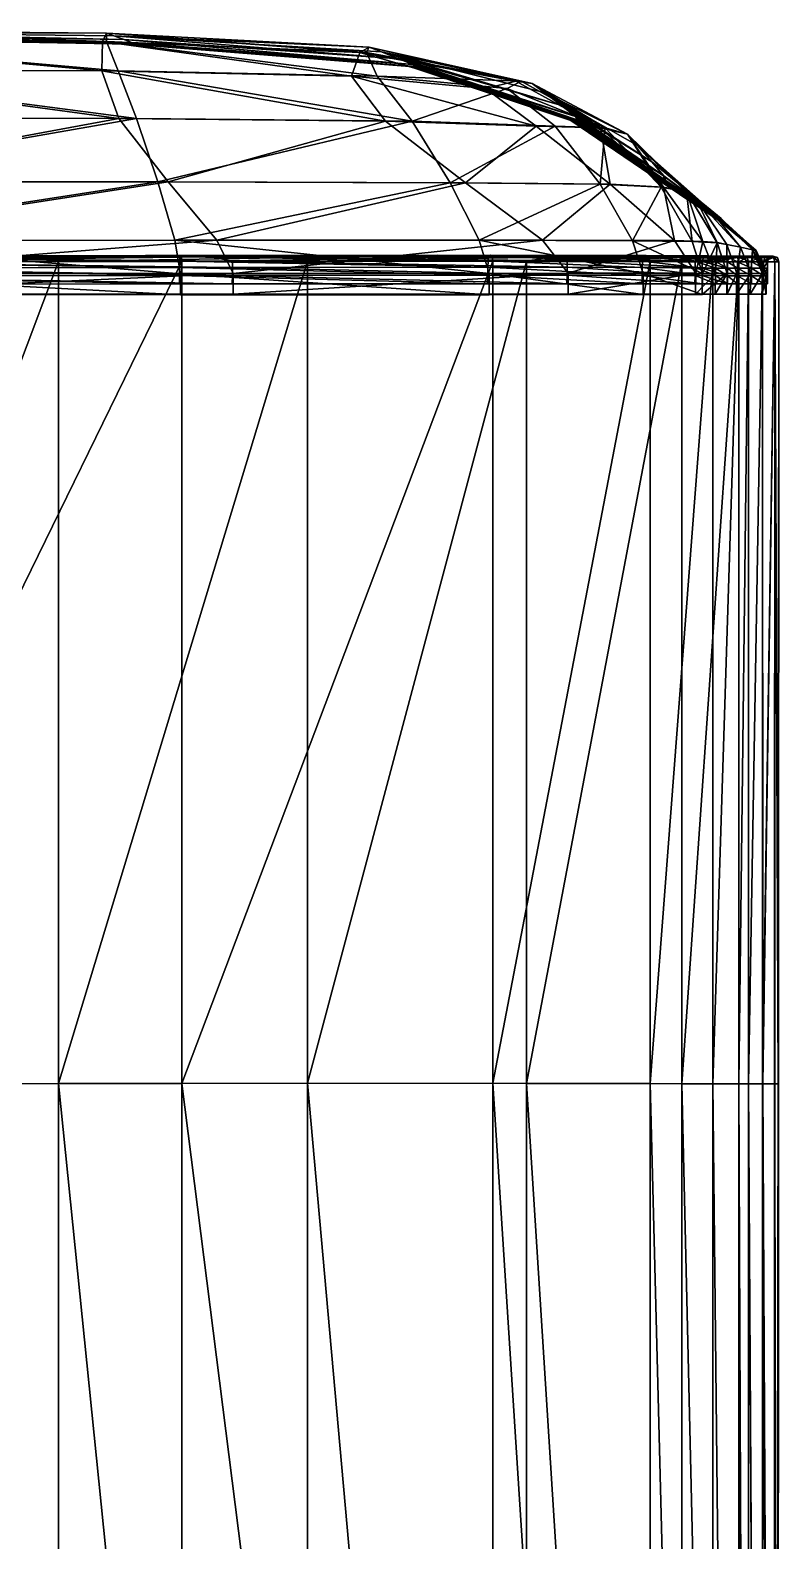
# Model space of a CAD drawing. Header units: centimetres. Extents: x -515 to 515, y -402 to 402.
# Drawn here: x 471 to 514.8, y 313.6 to 401.9 of the extents above; entities that cross this region are included whole.
import ezdxf

# ---------------------------------------------------------------- set-up
doc = ezdxf.new("R2010")
doc.units = ezdxf.units.CM
doc.layers.add('fabric', color=7, linetype='Continuous', true_color=0x1c59b1)

msp = doc.modelspace()

# ---------------------------------------------------------------- meshes
at = {"layer": 'fabric', "color": 213, "true_color": 0xe158c7}
mesh = msp.add_polyface(dxfattribs=at)
corners = [(479.784, 388.756, 99.506), (456.289, 388.728, 94.83), (456.301, 388.635, 95.058), (479.736, 388.677, 99.244), (456.277, 388.651, 94.602), (477.194, 396.768, 87.301), (455.642, 396.793, 82.908), (455.953, 393.064, 89.975), (478.438, 393.071, 94.2), (456.201, 389.635, 93.372), (476.112, 399.558, 76.595), (475.444, 401.279, 63.755), (455.202, 401.4, 56.209), (455.372, 399.628, 70.772), (455.416, 401.687, -2.969), (476.463, 401.385, 4.586), (476.958, 401.191, -26.794), (455.523, 401.56, -32.92), (455.286, 401.834, 23.529), (475.863, 401.611, 32.224), (455.523, 401.518, -89.643), (455.545, 401.518, -61.608), (477.066, 401.126, -56.248), (431.036, 392.959, 83.138), (431.035, 389.595, 86.393), (431.036, 396.68, 76.041), (475.442, 401.769, 50.456), (455.194, 401.937, 41.858), (431.035, 388.714, 87.796), (430.984, 401.891, -122.669), (455.502, 401.518, -117.633), (455.489, 401.518, -142.721), (430.984, 401.891, -95.151), (477.716, 388.756, -379.474), (473.893, 388.667, -379.733), (454.816, 388.635, -378.392), (455.772, 388.728, -378.169), (456.727, 388.65, -377.947), (481.539, 388.677, -379.215), (456.818, 389.639, -376.775), (456.103, 393.064, -373.567), (479.038, 393.071, -374.781), (455.384, 396.792, -367.458), (476.162, 396.768, -368.937), (455.136, 399.628, -357.701), (475.166, 399.557, -360.141), (455.144, 401.4, -345.396), (475.207, 401.279, -348.58), (476.463, 401.385, -286.842), (475.863, 401.611, -314.827), (455.286, 401.833, -313.261), (455.416, 401.687, -287.036), (476.949, 401.191, -252.755), (455.521, 401.56, -254.63), (455.536, 401.518, -217.699), (477.03, 401.126, -214.834), (455.51, 401.518, -184.19), (431.036, 392.958, -373.559), (431.035, 389.597, -376.7), (457.056, 387.712, -377.833), (481.9, 389.656, -378.053), (475.442, 401.769, -334.441), (455.194, 401.937, -331.649), (431.035, 388.713, -378.056), (455.493, 401.518, -162.053), (430.984, 401.891, -188.064), (476.926, 401.126, -180.78), (476.858, 401.126, -158.289), (476.841, 401.126, -138.652), (430.984, 401.891, -220.956), (476.893, 401.126, -113.16), (476.98, 401.126, -84.722), (430.984, 401.891, -67.575)]
mesh.append_faces([[corners[k] for k in face] for face in [(0, 1, 2), (3, 4, 1), (5, 6, 7), (8, 7, 9), (10, 11, 12), (12, 13, 10), (5, 10, 13), (13, 6, 5), (14, 15, 16), (16, 17, 14), (15, 14, 18), (18, 19, 15), (20, 21, 22), (21, 17, 16), (23, 7, 6), (24, 9, 7), (25, 6, 13), (26, 19, 18), (18, 27, 26), (11, 26, 27), (27, 12, 11), (28, 1, 4), (29, 30, 31), (32, 20, 30), (33, 34, 35), (35, 36, 33), (36, 37, 38), (39, 40, 41), (40, 42, 43), (44, 45, 43), (43, 42, 44), (45, 44, 46), (46, 47, 45), (48, 49, 50), (50, 51, 48), (52, 48, 51), (51, 53, 52), (52, 53, 54), (55, 54, 56), (42, 40, 57), (40, 39, 58), (59, 39, 60), (61, 62, 50), (50, 49, 61), (62, 61, 47), (47, 46, 62), (37, 36, 63), (64, 56, 65), (66, 56, 64), (67, 64, 31), (31, 68, 67), (65, 56, 54), (69, 54, 53), (31, 30, 70), (30, 20, 71), (17, 21, 72), (21, 20, 32)]], dxfattribs={"vtx2": -1, "color": 213})
mesh = msp.add_polyface(dxfattribs=at)
corners = [(456.301, 388.635, 95.058), (479.833, 388.667, 99.768), (479.784, 388.756, 99.506), (497.904, 388.773, 98.822), (497.801, 388.697, 98.544), (479.736, 388.677, 99.244), (456.289, 388.728, 94.83), (493.333, 396.609, 87.928), (477.194, 396.768, 87.301), (478.438, 393.071, 94.2), (455.953, 393.064, 89.975), (456.201, 389.635, 93.372), (479.431, 389.651, 97.945), (495.544, 393.013, 93.769), (476.112, 399.558, 76.595), (491.275, 399.246, 79.925), (475.444, 401.279, 63.755), (490.648, 400.636, 69.67), (476.463, 401.385, 4.586), (492.546, 400.27, 11.216), (493.385, 399.925, -21.82), (476.958, 401.191, -26.794), (475.863, 401.611, 32.224), (491.529, 400.671, 40.132), (477.066, 401.126, -56.248), (476.98, 401.126, -84.722), (493.564, 399.81, -52.063), (455.523, 401.518, -89.643), (455.545, 401.518, -61.608), (475.442, 401.769, 50.456), (490.815, 400.952, 58.011), (481.539, 388.677, -379.215), (477.716, 388.756, -379.474), (455.772, 388.728, -378.169), (500.504, 388.697, -379.333), (473.893, 388.667, -379.733), (494.801, 388.773, -379.598), (489.097, 388.682, -379.863), (479.038, 393.071, -374.781), (476.162, 396.768, -368.937), (491.766, 396.609, -369.791), (481.9, 389.656, -378.053), (496.445, 393.013, -374.992), (456.818, 389.639, -376.775), (456.103, 393.064, -373.567), (475.166, 399.557, -360.141), (489.778, 399.245, -362.793), (475.207, 401.279, -348.58), (490.274, 400.636, -352.762), (476.463, 401.385, -286.842), (476.949, 401.191, -252.755), (493.37, 399.925, -251.499), (492.546, 400.27, -287.431), (475.863, 401.611, -314.827), (491.529, 400.671, -317.409), (477.03, 401.126, -214.834), (455.536, 401.518, -217.699), (455.51, 401.518, -184.19), (476.926, 401.126, -180.78), (493.503, 399.81, -212.63), (490.815, 400.952, -338.41), (475.442, 401.769, -334.441), (493.321, 399.81, -178.151), (476.858, 401.126, -158.289), (455.493, 401.518, -162.053), (493.201, 399.81, -155.385), (476.841, 401.126, -138.652), (493.172, 399.81, -135.507), (479.762, 387.691, 99.19), (476.893, 401.126, -113.16), (493.414, 399.81, -80.893), (493.263, 399.81, -109.692), (455.489, 401.518, -142.721), (455.502, 401.518, -117.633)]
mesh.append_faces([[corners[k] for k in face] for face in [(0, 1, 2), (3, 2, 1), (4, 5, 2), (6, 2, 5), (7, 8, 9), (10, 9, 8), (11, 12, 9), (13, 9, 12), (14, 8, 7), (7, 15, 14), (16, 14, 15), (15, 17, 16), (18, 19, 20), (20, 21, 18), (19, 18, 22), (22, 23, 19), (24, 21, 20), (25, 24, 26), (24, 25, 27), (21, 24, 28), (29, 16, 17), (17, 30, 29), (22, 29, 30), (30, 23, 22), (31, 32, 33), (32, 31, 34), (35, 32, 36), (36, 37, 35), (38, 39, 40), (41, 38, 42), (38, 41, 43), (39, 38, 44), (45, 46, 40), (40, 39, 45), (46, 45, 47), (47, 48, 46), (49, 50, 51), (51, 52, 49), (53, 49, 52), (52, 54, 53), (51, 50, 55), (56, 55, 50), (57, 58, 55), (59, 55, 58), (60, 61, 53), (53, 54, 60), (61, 60, 48), (48, 47, 61), (62, 58, 63), (64, 63, 58), (65, 63, 66), (66, 67, 65), (68, 12, 11), (69, 25, 70), (66, 69, 71), (69, 66, 72), (25, 69, 73)]], dxfattribs={"vtx2": -1, "color": 213})
mesh = msp.add_polyface(dxfattribs=at)
corners = [(479.833, 388.667, 99.768), (498.007, 388.682, 99.101), (497.904, 388.773, 98.822), (479.784, 388.756, 99.506), (497.801, 388.697, 98.544), (504.324, 392.923, 86.637), (495.544, 393.013, 93.769), (497.259, 389.647, 97.338), (501.701, 396.32, 83.496), (493.333, 396.609, 87.928), (478.438, 393.071, 94.2), (479.431, 389.651, 97.945), (491.275, 399.246, 79.925), (498.882, 398.533, 79.785), (499.707, 398.961, 72.655), (490.648, 400.636, 69.67), (492.546, 400.27, 11.216), (502.072, 397.535, 15.765), (502.898, 396.882, -18.747), (493.385, 399.925, -21.82), (491.529, 400.671, 40.132), (501.063, 398.292, 45.741), (493.414, 399.81, -80.893), (493.564, 399.81, -52.063), (503.059, 396.664, -49.62), (477.066, 401.126, -56.248), (476.98, 401.126, -84.722), (500.354, 398.824, 63.006), (490.815, 400.952, 58.011), (504.961, 388.756, -376.17), (501.261, 388.667, -376.368), (489.097, 388.682, -379.863), (494.801, 388.773, -379.598), (500.504, 388.697, -379.333), (477.716, 388.756, -379.474), (496.445, 393.013, -374.992), (491.766, 396.609, -369.791), (500.59, 396.319, -367.957), (479.038, 393.071, -374.781), (500.962, 389.651, -378.216), (481.9, 389.656, -378.053), (489.778, 399.245, -362.793), (497.622, 398.533, -363.744), (490.274, 400.636, -352.762), (499.392, 398.961, -356.237), (502.072, 397.535, -288.342), (501.062, 398.292, -319.965), (491.529, 400.671, -317.409), (492.546, 400.27, -287.431), (502.88, 396.882, -250.917), (493.37, 399.925, -251.499), (493.503, 399.81, -212.63), (502.988, 396.664, -211.354), (493.321, 399.81, -178.151), (477.03, 401.126, -214.834), (476.926, 401.126, -180.78), (482.852, 387.71, -379.132), (500.354, 398.824, -342.121), (490.815, 400.952, -338.41), (493.201, 399.81, -155.385), (502.644, 396.663, -153.694), (502.781, 396.663, -176.624), (493.172, 399.81, -135.507), (502.611, 396.663, -133.672), (476.858, 401.126, -158.289), (497.83, 387.701, 98.527), (502.715, 396.663, -107.669), (493.263, 399.81, -109.692), (502.887, 396.664, -78.659), (476.893, 401.126, -113.16), (476.841, 401.126, -138.652)]
mesh.append_faces([[corners[k] for k in face] for face in [(0, 1, 2), (3, 2, 4), (5, 6, 7), (8, 9, 6), (10, 6, 9), (11, 7, 6), (12, 13, 14), (14, 15, 12), (13, 12, 9), (9, 8, 13), (16, 17, 18), (18, 19, 16), (17, 16, 20), (20, 21, 17), (22, 23, 24), (23, 19, 18), (19, 23, 25), (23, 22, 26), (27, 21, 20), (20, 28, 27), (14, 27, 28), (28, 15, 14), (29, 30, 31), (31, 32, 29), (33, 32, 34), (35, 36, 37), (36, 35, 38), (35, 39, 40), (41, 42, 37), (37, 36, 41), (42, 41, 43), (43, 44, 42), (45, 46, 47), (47, 48, 45), (49, 45, 48), (48, 50, 49), (49, 50, 51), (52, 51, 53), (54, 51, 50), (55, 53, 51), (56, 40, 39), (57, 58, 47), (47, 46, 57), (58, 57, 44), (44, 43, 58), (59, 60, 61), (61, 53, 59), (60, 59, 62), (62, 63, 60), (64, 59, 53), (65, 7, 11), (66, 63, 62), (62, 67, 66), (67, 22, 68), (22, 67, 69), (67, 62, 70)]], dxfattribs={"vtx2": -1, "color": 213})
mesh = msp.add_polyface(dxfattribs=at)
corners = [(507.03, 388.756, 89.775), (497.904, 388.773, 98.822), (498.007, 388.682, 99.101), (507.201, 388.667, 90.024), (506.858, 388.677, 89.527), (497.801, 388.697, 98.544), (497.259, 389.647, 97.338), (506.217, 389.624, 88.779), (504.324, 392.923, 86.637), (507.898, 392.76, 76.835), (504.633, 396.227, 75.194), (501.701, 396.32, 83.496), (495.544, 393.013, 93.769), (498.882, 398.533, 79.785), (499.707, 398.961, 72.655), (502.072, 397.535, 15.765), (507.362, 394.239, 18.888), (508.053, 393.425, -16.901), (502.898, 396.882, -18.747), (501.063, 398.292, 45.741), (506.517, 395.184, 49.717), (503.059, 396.664, -49.62), (502.887, 396.664, -78.659), (508.184, 393.153, -48.271), (493.414, 399.81, -80.893), (493.564, 399.81, -52.063), (505.923, 395.847, 66.21), (500.354, 398.824, 63.006), (508.66, 388.677, -375.972), (504.961, 388.756, -376.17), (494.801, 388.773, -379.598), (500.504, 388.697, -379.333), (501.261, 388.667, -376.368), (510.097, 388.729, -367.402), (504.925, 392.923, -371.991), (508.685, 389.628, -374.948), (500.962, 389.651, -378.216), (496.445, 393.013, -374.992), (500.59, 396.319, -367.957), (504.356, 396.226, -360.221), (508.048, 392.76, -363.826), (497.622, 398.533, -363.744), (499.392, 398.961, -356.237), (502.072, 397.535, -288.342), (502.88, 396.882, -250.917), (508.038, 393.425, -250.741), (507.362, 394.239, -289.395), (501.062, 398.292, -319.965), (506.517, 395.184, -322.395), (502.988, 396.664, -211.354), (493.503, 399.81, -212.63), (493.321, 399.81, -178.151), (502.781, 396.663, -176.624), (508.122, 393.153, -210.652), (502.464, 387.717, -379.282), (505.923, 395.847, -345.518), (500.354, 398.824, -342.121), (502.644, 396.663, -153.694), (507.821, 393.152, -152.742), (507.941, 393.152, -175.772), (502.611, 396.663, -133.672), (507.792, 393.152, -132.638), (506.845, 387.702, 89.493), (502.715, 396.663, -107.669), (508.033, 393.153, -77.418), (507.883, 393.152, -106.535), (493.263, 399.81, -109.692)]
mesh.append_faces([[corners[k] for k in face] for face in [(0, 1, 2), (2, 3, 0), (1, 0, 4), (4, 5, 1), (6, 7, 8), (9, 8, 7), (8, 9, 10), (10, 11, 8), (12, 8, 11), (13, 11, 10), (10, 14, 13), (15, 16, 17), (17, 18, 15), (16, 15, 19), (19, 20, 16), (21, 18, 17), (22, 21, 23), (21, 22, 24), (18, 21, 25), (26, 10, 9), (27, 14, 10), (10, 26, 27), (19, 27, 26), (26, 20, 19), (28, 29, 30), (30, 31, 28), (32, 29, 33), (34, 35, 36), (36, 37, 34), (38, 34, 37), (34, 38, 39), (39, 40, 34), (41, 42, 39), (39, 38, 41), (43, 44, 45), (45, 46, 43), (47, 43, 46), (46, 48, 47), (45, 44, 49), (50, 49, 44), (51, 52, 49), (53, 49, 52), (54, 36, 35), (40, 39, 55), (55, 56, 47), (47, 48, 55), (56, 55, 39), (39, 42, 56), (57, 58, 59), (59, 52, 57), (58, 57, 60), (60, 61, 58), (62, 7, 6), (63, 22, 64), (60, 63, 65), (65, 61, 60), (22, 63, 66)]], dxfattribs={"vtx2": -1, "color": 213})
mesh = msp.add_polyface(dxfattribs=at)
corners = [(510.614, 388.73, 78.295), (507.03, 388.756, 89.775), (507.201, 388.667, 90.024), (510.843, 388.645, 78.499), (510.386, 388.647, 78.092), (506.858, 388.677, 89.527), (506.217, 389.624, 88.779), (509.72, 389.579, 77.729), (507.898, 392.76, 76.835), (507.362, 394.239, 18.888), (510.742, 391.444, 21.239), (511.409, 390.919, -15.61), (508.053, 393.425, -16.901), (506.517, 395.184, 49.717), (509.944, 392.053, 52.724), (508.184, 393.153, -48.271), (503.059, 396.664, -49.62), (508.033, 393.153, -77.418), (502.887, 396.664, -78.659), (509.383, 392.481, 68.394), (505.923, 395.847, 66.21), (511.184, 389.506, 69.647), (510.321, 387.702, 78.025), (504.961, 388.756, -376.17), (508.66, 388.677, -375.972), (510.837, 388.647, -367.286), (510.097, 388.729, -367.402), (509.358, 388.645, -367.517), (501.261, 388.667, -376.368), (512.113, 388.721, -351.503), (511.865, 388.637, -351.427), (508.685, 389.628, -374.948), (504.925, 392.923, -371.991), (508.048, 392.76, -363.826), (510.335, 389.582, -366.389), (510.742, 391.444, -290.411), (509.944, 392.053, -324.593), (506.517, 395.184, -322.395), (507.362, 394.239, -289.395), (511.4, 390.918, -250.702), (508.038, 393.425, -250.741), (502.988, 396.664, -211.354), (508.122, 393.153, -210.652), (502.781, 396.663, -176.624), (507.941, 393.152, -175.772), (509.93, 387.717, -375.93), (509.383, 392.481, -348.545), (505.923, 395.847, -345.518), (511.183, 389.508, -350.678), (511.086, 387.713, -367.244), (511.538, 390.743, -210.168), (511.435, 390.743, -175.167), (507.883, 393.152, -106.535), (511.402, 390.743, -105.737), (511.35, 390.743, -131.894), (507.792, 393.152, -132.638), (511.488, 390.743, -76.568), (507.821, 393.152, -152.742), (511.367, 390.743, -152.057), (502.715, 396.663, -107.669), (511.574, 390.743, -47.369)]
mesh.append_faces([[corners[k] for k in face] for face in [(0, 1, 2), (2, 3, 0), (1, 0, 4), (4, 5, 1), (6, 7, 8), (9, 10, 11), (11, 12, 9), (10, 9, 13), (13, 14, 10), (12, 15, 16), (15, 17, 18), (19, 14, 13), (13, 20, 19), (8, 19, 20), (19, 8, 7), (7, 21, 19), (14, 19, 21), (21, 7, 22), (23, 24, 25), (25, 26, 23), (26, 27, 28), (27, 26, 29), (26, 25, 30), (31, 32, 33), (33, 34, 31), (35, 36, 37), (37, 38, 35), (39, 35, 38), (38, 40, 39), (41, 42, 40), (43, 44, 42), (45, 31, 34), (46, 47, 37), (37, 36, 46), (48, 46, 36), (46, 48, 34), (34, 33, 46), (47, 46, 33), (49, 34, 48), (50, 39, 40), (40, 42, 50), (51, 50, 42), (42, 44, 51), (52, 53, 54), (54, 55, 52), (53, 52, 17), (17, 56, 53), (57, 58, 51), (51, 44, 57), (58, 57, 55), (55, 54, 58), (22, 7, 6), (17, 52, 59), (60, 56, 17), (17, 15, 60), (11, 60, 15), (15, 12, 11)]], dxfattribs={"vtx2": -1, "color": 213})
mesh = msp.add_polyface(dxfattribs=at)
corners = [(512.113, 388.721, 70.312), (510.614, 388.73, 78.295), (510.843, 388.645, 78.499), (512.36, 388.637, 70.486), (512.69, 388.721, 55.457), (512.443, 388.637, 55.308), (511.865, 388.637, 70.137), (510.386, 388.647, 78.092), (513.512, 388.721, 23.366), (512.937, 388.637, 55.606), (514.221, 388.721, -21.791), (513.76, 388.637, 23.479), (513.974, 388.637, -21.87), (513.265, 388.637, 23.253), (510.742, 391.444, 21.239), (512.554, 389.235, 22.711), (513.244, 389.097, -14.855), (511.409, 390.919, -15.61), (509.944, 392.053, 52.724), (511.749, 389.395, 54.615), (513.143, 387.699, 23.198), (512.337, 387.704, 55.242), (511.184, 389.506, 69.647), (511.774, 387.703, 70.063), (511.865, 388.637, -351.427), (512.113, 388.721, -351.503), (510.097, 388.729, -367.402), (512.443, 388.637, -326.702), (512.69, 388.721, -326.753), (512.36, 388.637, -351.578), (512.937, 388.637, -326.803), (513.512, 388.721, -291.432), (513.265, 388.637, -291.417), (513.974, 388.637, -246.434), (514.221, 388.721, -246.416), (513.76, 388.637, -291.447), (510.742, 391.444, -290.411), (511.4, 390.918, -250.702), (513.241, 389.097, -250.73), (512.554, 389.235, -291.159), (509.944, 392.053, -324.593), (511.749, 389.395, -326.155), (513.143, 387.699, -291.41), (512.336, 387.705, -326.679), (511.183, 389.508, -350.678), (511.769, 387.71, -351.392), (514.457, 388.721, -192.581), (514.457, 388.721, -134.274), (514.21, 388.637, -192.618), (514.705, 388.637, -134.225), (514.704, 388.637, -192.544), (514.457, 388.721, -75.841), (514.21, 388.637, -75.901), (514.705, 388.637, -75.78), (511.538, 390.743, -210.168), (511.435, 390.743, -175.167), (513.424, 389.051, -174.844), (513.45, 389.051, -209.908), (511.402, 390.743, -105.737), (513.416, 389.051, -105.306), (513.403, 389.051, -131.494), (511.35, 390.743, -131.894), (511.488, 390.743, -76.568), (513.438, 389.051, -76.106), (511.367, 390.743, -152.057), (513.407, 389.051, -151.69), (511.574, 390.743, -47.369), (513.459, 389.051, -46.874)]
mesh.append_faces([[corners[k] for k in face] for face in [(0, 1, 2), (2, 3, 0), (4, 0, 3), (0, 4, 5), (1, 0, 6), (6, 7, 1), (8, 4, 9), (10, 8, 11), (8, 10, 12), (4, 8, 13), (14, 15, 16), (16, 17, 14), (15, 14, 18), (18, 19, 15), (16, 15, 20), (15, 19, 21), (22, 19, 18), (19, 22, 23), (24, 25, 26), (27, 28, 25), (29, 25, 28), (30, 28, 31), (32, 31, 28), (33, 34, 31), (35, 31, 34), (36, 37, 38), (38, 39, 36), (40, 36, 39), (39, 41, 40), (42, 39, 38), (43, 41, 39), (40, 41, 44), (45, 44, 41), (46, 34, 33), (47, 46, 48), (46, 47, 49), (34, 46, 50), (49, 47, 51), (52, 51, 47), (12, 10, 51), (53, 51, 10), (54, 55, 56), (56, 57, 54), (37, 54, 57), (57, 38, 37), (58, 59, 60), (60, 61, 58), (59, 58, 62), (62, 63, 59), (64, 65, 56), (56, 55, 64), (65, 64, 61), (61, 60, 65), (66, 17, 16), (16, 67, 66), (62, 66, 67), (67, 63, 62)]], dxfattribs={"vtx2": -1, "color": 213})
mesh = msp.add_polyface(dxfattribs=at)
corners = [(456.272, 388.012, 94.547), (479.718, 388.052, 99.154), (479.713, 387.594, 99.145), (431.035, 387.964, 87.611), (456.271, 387.553, 94.534), (431.035, 387.732, 87.471), (456.283, 387.695, 94.499), (456.201, 389.635, 93.372), (404.903, 387.762, 79.179), (431.035, 389.595, 86.393), (498.007, 388.682, 99.101), (479.833, 388.667, 99.768), (479.849, 388.415, 99.856), (456.305, 388.381, 95.122), (456.301, 388.635, 95.058), (497.764, 388.07, 98.447), (479.72, 388.427, 99.157), (456.273, 388.395, 94.539), (456.277, 388.651, 94.602), (479.736, 388.677, 99.244), (497.767, 388.448, 98.451), (431.035, 388.379, 87.575), (404.903, 388.375, 79.314), (404.903, 387.938, 79.368), (404.903, 388.658, 79.302), (431.035, 388.651, 87.592), (404.903, 388.579, 79.689), (431.035, 388.599, 88), (431.035, 388.714, 87.796), (456.289, 388.728, 94.83), (431.035, 388.337, 88.02), (404.903, 388.313, 79.681), (482.805, 387.594, -379.12), (482.811, 388.052, -379.126), (457.045, 388.011, -377.893), (481.9, 389.656, -378.053), (482.852, 387.71, -379.132), (457.056, 387.712, -377.833), (456.818, 389.639, -376.775), (431.035, 387.742, -377.737), (431.035, 389.597, -376.7), (404.903, 387.764, -378.034), (473.893, 388.667, -379.733), (472.618, 388.414, -379.819), (454.497, 388.381, -378.455), (454.816, 388.635, -378.392), (489.097, 388.682, -379.863), (487.196, 388.429, -379.951), (482.813, 388.427, -379.128), (481.539, 388.677, -379.215), (456.727, 388.65, -377.947), (457.046, 388.394, -377.885), (431.035, 388.379, -377.842), (431.035, 387.963, -377.877), (431.035, 388.651, -377.859), (404.903, 388.658, -378.152), (404.903, 388.375, -378.163), (404.903, 387.937, -378.215), (431.035, 388.713, -378.056), (431.035, 388.598, -378.253), (404.903, 388.579, -378.521), (404.903, 388.71, -378.336), (455.772, 388.728, -378.169), (431.035, 388.337, -378.273), (404.903, 388.312, -378.513), (479.762, 387.691, 99.19), (479.431, 389.651, 97.945), (497.83, 387.701, 98.527)]
mesh.append_faces([[corners[k] for k in face] for face in [(0, 1, 2), (3, 0, 4), (5, 6, 7), (8, 5, 9), (10, 11, 12), (13, 12, 11), (11, 14, 13), (15, 1, 16), (17, 16, 1), (1, 0, 17), (16, 17, 18), (18, 19, 16), (20, 16, 19), (21, 17, 0), (0, 3, 21), (22, 21, 3), (3, 23, 22), (21, 22, 24), (24, 25, 21), (17, 21, 25), (25, 18, 17), (26, 27, 28), (27, 14, 29), (30, 13, 14), (14, 27, 30), (31, 30, 27), (27, 26, 31), (32, 33, 34), (35, 36, 37), (38, 37, 39), (40, 39, 41), (42, 43, 44), (44, 45, 42), (43, 42, 46), (46, 47, 43), (48, 49, 50), (50, 51, 48), (33, 48, 51), (51, 34, 33), (52, 53, 34), (34, 51, 52), (54, 52, 51), (51, 50, 54), (52, 54, 55), (55, 56, 52), (53, 52, 56), (56, 57, 53), (58, 59, 60), (60, 61, 58), (62, 45, 59), (59, 63, 64), (64, 60, 59), (63, 59, 45), (45, 44, 63), (7, 6, 65), (66, 65, 67)]], dxfattribs={"vtx2": -1, "color": 213})
mesh = msp.add_polyface(dxfattribs=at)
corners = [(479.718, 388.052, 99.154), (497.764, 388.07, 98.447), (497.756, 387.604, 98.434), (506.799, 388.052, 89.441), (506.793, 387.594, 89.433), (510.309, 388.025, 78.023), (510.308, 387.578, 78.021), (511.783, 388.015, 70.078), (511.783, 387.573, 70.078), (510.321, 387.702, 78.025), (511.774, 387.703, 70.063), (511.184, 389.506, 69.647), (507.259, 388.415, 90.106), (510.919, 388.393, 78.567), (510.843, 388.645, 78.499), (507.201, 388.667, 90.024), (498.042, 388.429, 99.193), (498.007, 388.682, 99.101), (512.36, 388.637, 70.486), (479.849, 388.415, 99.856), (506.8, 388.428, 89.444), (510.31, 388.396, 78.024), (497.767, 388.448, 98.451), (497.801, 388.697, 98.544), (506.858, 388.677, 89.527), (510.386, 388.647, 78.092), (479.72, 388.427, 99.157), (479.736, 388.677, 99.244), (511.783, 388.386, 70.078), (511.865, 388.637, 70.137), (512.113, 388.721, -351.503), (512.36, 388.637, -351.578), (509.358, 388.645, -367.517), (502.394, 387.604, -379.232), (502.403, 388.07, -379.241), (482.811, 388.052, -379.126), (511.081, 387.578, -367.245), (511.082, 388.024, -367.246), (509.891, 388.052, -375.904), (509.886, 387.594, -375.897), (511.783, 387.573, -351.402), (511.783, 388.015, -351.402), (510.335, 389.582, -366.389), (511.086, 387.713, -367.244), (509.93, 387.717, -375.93), (508.685, 389.628, -374.948), (502.464, 387.717, -379.282), (500.962, 389.651, -378.216), (482.852, 387.71, -379.132), (511.183, 389.508, -350.678), (511.769, 387.71, -351.392), (501.261, 388.667, -376.368), (500.028, 388.414, -376.434), (487.196, 388.429, -379.951), (489.097, 388.682, -379.863), (509.111, 388.393, -367.556), (512.443, 388.386, -351.603), (509.893, 388.427, -375.906), (511.083, 388.396, -367.247), (508.66, 388.677, -375.972), (510.837, 388.647, -367.286), (500.504, 388.697, -379.333), (502.405, 388.448, -379.244), (482.813, 388.427, -379.128), (481.539, 388.677, -379.215), (511.783, 388.386, -351.402), (511.865, 388.637, -351.427), (497.259, 389.647, 97.338), (497.83, 387.701, 98.527), (506.845, 387.702, 89.493), (506.217, 389.624, 88.779)]
mesh.append_faces([[corners[k] for k in face] for face in [(0, 1, 2), (1, 3, 4), (3, 5, 6), (5, 7, 8), (9, 10, 11), (12, 13, 14), (14, 15, 12), (16, 12, 15), (15, 17, 16), (18, 14, 13), (19, 16, 17), (20, 21, 5), (5, 3, 20), (22, 20, 3), (3, 1, 22), (20, 22, 23), (23, 24, 20), (21, 20, 24), (24, 25, 21), (26, 22, 1), (27, 23, 22), (21, 28, 7), (7, 5, 21), (28, 21, 25), (25, 29, 28), (30, 31, 32), (33, 34, 35), (36, 37, 38), (39, 38, 34), (40, 41, 37), (42, 43, 44), (45, 44, 46), (47, 46, 48), (49, 50, 43), (51, 52, 53), (53, 54, 51), (52, 51, 32), (32, 55, 52), (31, 56, 55), (55, 32, 31), (57, 38, 37), (37, 58, 57), (59, 57, 58), (58, 60, 59), (57, 59, 61), (61, 62, 57), (38, 57, 62), (62, 34, 38), (63, 35, 34), (34, 62, 63), (64, 63, 62), (62, 61, 64), (65, 66, 60), (60, 58, 65), (58, 37, 41), (67, 68, 69), (70, 69, 9)]], dxfattribs={"vtx2": -1, "color": 213})
mesh = msp.add_polyface(dxfattribs=at)
corners = [(512.36, 388.637, 70.486), (512.937, 388.637, 55.606), (512.69, 388.721, 55.457), (512.443, 388.637, 55.308), (511.865, 388.637, 70.137), (512.113, 388.721, 70.312), (512.36, 388.015, 55.258), (513.182, 388.015, 23.215), (513.182, 387.573, 23.215), (513.76, 388.637, 23.479), (513.512, 388.721, 23.366), (513.974, 388.637, -21.87), (513.265, 388.637, 23.253), (511.783, 388.015, 70.078), (512.36, 387.573, 55.258), (513.143, 387.699, 23.198), (513.838, 387.694, -14.617), (513.244, 389.097, -14.855), (512.337, 387.704, 55.242), (512.554, 389.235, 22.711), (511.774, 387.703, 70.063), (511.749, 389.395, 54.615), (512.442, 388.386, 70.545), (513.02, 388.386, 55.656), (510.919, 388.393, 78.567), (513.842, 388.386, 23.517), (513.891, 388.015, -21.897), (513.182, 388.386, 23.215), (512.36, 388.386, 55.258), (513.891, 388.386, -21.897), (511.783, 388.386, 70.078), (512.113, 388.721, -351.503), (511.865, 388.637, -351.427), (512.443, 388.637, -326.702), (512.69, 388.721, -326.753), (512.937, 388.637, -326.803), (512.36, 388.637, -351.578), (513.182, 387.573, -291.411), (513.182, 388.015, -291.411), (512.36, 388.015, -326.685), (513.512, 388.721, -291.432), (513.76, 388.637, -291.447), (513.265, 388.637, -291.417), (513.974, 388.637, -246.434), (512.36, 387.573, -326.685), (511.783, 388.015, -351.402), (513.241, 389.097, -250.73), (513.838, 387.693, -250.754), (513.143, 387.699, -291.41), (512.554, 389.235, -291.159), (512.336, 387.705, -326.679), (511.749, 389.395, -326.155), (511.769, 387.71, -351.392), (512.443, 388.386, -351.603), (513.02, 388.386, -326.82), (513.842, 388.386, -291.452), (513.182, 388.386, -291.412), (513.891, 388.015, -246.44), (513.891, 388.386, -246.44), (512.36, 388.386, -326.685), (511.783, 388.386, -351.402), (511.083, 388.396, -367.247), (513.45, 389.051, -209.908), (514.07, 387.692, -209.874), (513.424, 389.051, -174.844), (514.07, 387.692, -174.834), (514.07, 387.692, -131.495), (513.403, 389.051, -131.494), (513.416, 389.051, -105.306), (514.07, 387.692, -105.275), (513.438, 389.051, -76.106), (513.407, 389.051, -151.69), (514.07, 387.692, -151.694), (513.459, 389.051, -46.874)]
mesh.append_faces([[corners[k] for k in face] for face in [(0, 1, 2), (3, 4, 5), (6, 7, 8), (1, 9, 10), (11, 12, 10), (12, 3, 2), (13, 6, 14), (15, 16, 17), (18, 15, 19), (20, 18, 21), (22, 23, 1), (1, 0, 22), (24, 22, 0), (23, 25, 9), (9, 1, 23), (26, 7, 27), (28, 27, 7), (7, 6, 28), (27, 28, 3), (3, 12, 27), (29, 27, 12), (30, 28, 6), (6, 13, 30), (28, 30, 4), (4, 3, 28), (31, 32, 33), (34, 35, 36), (37, 38, 39), (40, 41, 35), (34, 33, 42), (40, 42, 43), (44, 39, 45), (46, 47, 48), (49, 48, 50), (51, 50, 52), (53, 36, 35), (35, 54, 53), (41, 55, 54), (54, 35, 41), (56, 38, 57), (42, 56, 58), (56, 42, 33), (33, 59, 56), (38, 56, 59), (59, 39, 38), (60, 45, 39), (39, 59, 60), (32, 60, 59), (59, 33, 32), (45, 60, 61), (46, 62, 63), (62, 64, 65), (66, 67, 68), (69, 68, 70), (65, 64, 71), (72, 71, 67), (73, 17, 16)]], dxfattribs={"vtx2": -1, "color": 213})
mesh = msp.add_polyface(dxfattribs=at)
corners = [(513.182, 388.015, 23.215), (513.891, 388.015, -21.897), (513.891, 387.573, -21.897), (513.76, 388.637, 23.479), (514.468, 388.637, -21.711), (514.221, 388.721, -21.791), (513.842, 388.386, 23.517), (514.551, 388.386, -21.685), (513.182, 388.386, 23.215), (513.891, 388.386, -21.897), (513.265, 388.637, 23.253), (513.974, 388.637, -21.87), (513.891, 387.573, -246.44), (513.891, 388.015, -246.44), (513.182, 388.015, -291.411), (514.221, 388.721, -246.416), (514.468, 388.637, -246.398), (513.76, 388.637, -291.447), (513.842, 388.386, -291.452), (514.551, 388.386, -246.391), (513.891, 388.386, -246.44), (513.182, 388.386, -291.412), (513.974, 388.637, -246.434), (513.265, 388.637, -291.417), (514.787, 388.386, -192.532), (514.704, 388.637, -192.544), (514.787, 388.386, -134.209), (514.705, 388.637, -134.225), (514.21, 388.637, -192.618), (514.457, 388.721, -192.581), (514.21, 388.637, -134.323), (514.457, 388.721, -134.274), (514.127, 388.386, -192.631), (514.127, 388.015, -192.631), (514.127, 388.386, -134.339), (514.127, 388.015, -134.339), (514.127, 387.573, -192.631), (514.705, 388.637, -75.78), (514.787, 388.386, -75.76), (514.457, 388.721, -75.841), (514.21, 388.637, -75.901), (514.127, 388.386, -75.921), (514.127, 388.015, -75.921), (514.127, 387.573, -75.921), (514.07, 387.692, -209.874), (513.838, 387.693, -250.754), (513.241, 389.097, -250.73), (514.07, 387.692, -174.834), (513.45, 389.051, -209.908), (513.416, 389.051, -105.306), (514.07, 387.692, -105.275), (514.07, 387.692, -131.495), (513.438, 389.051, -76.106), (514.07, 387.692, -76.029), (513.407, 389.051, -151.69), (514.07, 387.692, -151.694), (513.403, 389.051, -131.494), (514.07, 387.692, -46.751), (513.459, 389.051, -46.874), (513.838, 387.694, -14.617)]
mesh.append_faces([[corners[k] for k in face] for face in [(0, 1, 2), (3, 4, 5), (6, 7, 4), (4, 3, 6), (8, 9, 1), (10, 11, 9), (12, 13, 14), (15, 16, 17), (18, 17, 16), (16, 19, 18), (13, 20, 21), (20, 22, 23), (24, 19, 16), (16, 25, 24), (26, 24, 25), (25, 27, 26), (22, 28, 29), (28, 30, 31), (27, 25, 29), (25, 16, 15), (32, 20, 13), (13, 33, 32), (34, 32, 33), (33, 35, 34), (32, 34, 30), (30, 28, 32), (20, 32, 28), (28, 22, 20), (35, 33, 36), (33, 13, 12), (37, 38, 26), (26, 27, 37), (38, 37, 4), (4, 7, 38), (39, 37, 27), (31, 30, 40), (39, 40, 11), (5, 4, 37), (41, 40, 30), (30, 34, 41), (42, 41, 34), (34, 35, 42), (41, 42, 1), (1, 9, 41), (40, 41, 9), (9, 11, 40), (43, 42, 35), (2, 1, 42), (44, 45, 46), (47, 44, 48), (49, 50, 51), (52, 53, 50), (54, 55, 47), (56, 51, 55), (57, 53, 52), (52, 58, 57), (59, 57, 58)]], dxfattribs={"vtx2": -1, "color": 213})
mesh = msp.add_polyface(dxfattribs=at)
corners = [(512.317, 386.496, 55.237), (513.119, 386.499, 23.192), (513.143, 387.699, 23.198), (513.813, 386.499, -14.637), (513.838, 387.694, -14.617), (510.311, 386.476, 78.023), (511.759, 386.486, 70.059), (511.774, 387.703, 70.063), (512.337, 387.704, 55.242), (507.259, 388.415, 90.106), (498.042, 388.429, 99.193), (498.042, 340.328, 99.194), (507.259, 340.315, 90.107), (510.919, 388.393, 78.567), (510.919, 340.297, 78.567), (512.442, 388.386, 70.545), (512.443, 340.29, 70.544), (513.02, 388.386, 55.656), (513.02, 340.29, 55.59), (513.842, 388.386, 23.517), (513.842, 340.29, 23.255), (514.551, 388.386, -21.685), (514.544, 340.29, -22.079), (479.849, 388.415, 99.856), (456.305, 388.381, 95.122), (456.305, 340.286, 95.111), (479.849, 340.315, 99.856), (431.035, 388.337, 88.02), (404.903, 388.313, 79.681), (404.903, 340.226, 79.614), (431.035, 340.247, 87.975), (513.838, 387.693, -250.754), (513.813, 386.499, -250.776), (513.119, 386.499, -291.413), (500.028, 388.414, -376.434), (500.029, 340.315, -376.435), (487.197, 340.328, -379.952), (487.196, 388.429, -379.951), (509.111, 388.393, -367.556), (509.112, 340.296, -367.556), (512.443, 388.386, -351.603), (512.442, 340.29, -351.603), (513.02, 388.386, -326.82), (513.022, 340.29, -326.755), (513.842, 388.386, -291.452), (513.851, 340.29, -291.191), (514.551, 388.386, -246.391), (472.618, 388.414, -379.819), (472.619, 340.315, -379.82), (454.497, 340.286, -378.444), (454.497, 388.381, -378.455), (404.903, 340.226, -378.449), (404.903, 388.312, -378.513), (431.035, 388.337, -378.273), (431.035, 340.247, -378.23), (514.787, 388.386, -192.532), (514.787, 388.386, -134.209), (514.748, 340.29, -134.218), (514.768, 340.29, -192.276), (514.787, 388.386, -75.76), (514.759, 340.29, -76.028), (514.044, 386.499, -174.981), (514.044, 386.499, -209.955), (514.07, 387.692, -209.874), (514.07, 387.692, -105.275), (514.044, 386.499, -105.444), (514.044, 386.499, -131.696), (514.07, 387.692, -76.029), (514.044, 386.499, -76.144), (514.07, 387.692, -151.694), (514.044, 386.499, -151.885), (514.07, 387.692, -131.495), (497.83, 387.701, 98.527), (497.829, 386.465, 98.525), (506.84, 386.469, 89.492), (506.845, 387.702, 89.493), (456.283, 387.695, 94.499), (456.283, 386.5, 94.49), (479.762, 386.462, 99.185), (479.762, 387.691, 99.19), (514.044, 386.499, -46.812), (514.07, 387.692, -46.751)]
mesh.append_faces([[corners[k] for k in face] for face in [(0, 1, 2), (1, 3, 4), (5, 6, 7), (6, 0, 8), (9, 10, 11), (11, 12, 9), (13, 9, 12), (12, 14, 13), (15, 13, 14), (14, 16, 15), (17, 15, 16), (16, 18, 17), (19, 17, 18), (18, 20, 19), (21, 19, 20), (20, 22, 21), (23, 24, 25), (25, 26, 23), (10, 23, 26), (26, 11, 10), (27, 28, 29), (24, 27, 30), (31, 32, 33), (34, 35, 36), (36, 37, 34), (35, 34, 38), (38, 39, 35), (40, 41, 39), (39, 38, 40), (41, 40, 42), (43, 42, 44), (45, 44, 46), (47, 48, 49), (49, 50, 47), (48, 47, 37), (37, 36, 48), (51, 52, 53), (54, 53, 50), (55, 56, 57), (57, 58, 55), (46, 55, 58), (59, 60, 57), (57, 56, 59), (60, 59, 21), (21, 22, 60), (61, 62, 63), (62, 32, 31), (64, 65, 66), (67, 68, 65), (69, 70, 61), (71, 66, 70), (72, 73, 74), (75, 74, 5), (76, 77, 78), (79, 78, 73), (3, 80, 81), (80, 68, 67)]], dxfattribs={"vtx2": -1, "color": 213})
mesh = msp.add_polyface(dxfattribs=at)
corners = [(507.26, 196.687, 90.109), (507.259, 340.315, 90.107), (498.042, 340.328, 99.194), (498.044, 196.694, 99.197), (510.919, 196.676, 78.567), (510.919, 340.297, 78.567), (512.443, 196.673, 70.544), (512.443, 340.29, 70.544), (513.02, 196.673, 55.394), (513.02, 340.29, 55.59), (479.85, 196.687, 99.858), (479.849, 340.315, 99.856), (456.305, 340.286, 95.111), (456.305, 196.67, 95.114), (513.842, 196.673, 22.469), (513.842, 340.29, 23.255), (514.523, 196.673, -23.261), (514.544, 340.29, -22.079), (431.035, 196.648, 87.986), (431.035, 340.247, 87.975), (404.903, 340.226, 79.614), (404.903, 196.636, 79.629), (431.035, 388.337, 88.02), (456.305, 388.381, 95.122), (513.02, 388.386, -326.82), (513.022, 340.29, -326.755), (512.442, 340.29, -351.603), (513.842, 388.386, -291.452), (513.851, 340.29, -291.191), (514.551, 388.386, -246.391), (514.557, 340.29, -246.002), (431.035, 388.337, -378.273), (431.035, 340.247, -378.23), (404.903, 340.226, -378.449), (454.497, 388.381, -378.455), (454.497, 340.286, -378.444), (514.677, 196.673, -76.829), (514.63, 196.673, -134.243), (514.748, 340.29, -134.218), (514.759, 340.29, -76.028), (514.768, 340.29, -192.276), (500.03, 196.687, -376.436), (487.198, 196.694, -379.954), (487.197, 340.328, -379.952), (500.029, 340.315, -376.435), (509.112, 196.676, -367.556), (509.112, 340.296, -367.556), (512.442, 196.673, -351.602), (513.028, 196.673, -326.559), (514.711, 196.673, -191.511), (514.574, 196.673, -244.834), (472.62, 196.687, -379.821), (454.498, 196.67, -378.447), (472.619, 340.315, -379.82), (513.876, 196.673, -290.41), (431.035, 196.648, -378.24), (404.903, 196.636, -378.464)]
mesh.append_faces([[corners[k] for k in face] for face in [(0, 1, 2), (2, 3, 0), (1, 0, 4), (4, 5, 1), (6, 7, 5), (5, 4, 6), (7, 6, 8), (8, 9, 7), (10, 11, 12), (12, 13, 10), (11, 10, 3), (3, 2, 11), (14, 15, 9), (9, 8, 14), (15, 14, 16), (16, 17, 15), (18, 19, 20), (20, 21, 18), (19, 18, 13), (13, 12, 19), (20, 19, 22), (19, 12, 23), (24, 25, 26), (27, 28, 25), (29, 30, 28), (31, 32, 33), (34, 35, 32), (36, 37, 38), (38, 39, 36), (16, 36, 39), (39, 17, 16), (40, 30, 29), (41, 42, 43), (43, 44, 41), (45, 41, 44), (44, 46, 45), (47, 45, 46), (46, 26, 47), (48, 47, 26), (26, 25, 48), (49, 50, 30), (30, 40, 49), (37, 49, 40), (40, 38, 37), (51, 52, 35), (35, 53, 51), (42, 51, 53), (53, 43, 42), (54, 48, 25), (25, 28, 54), (50, 54, 28), (28, 30, 50), (55, 56, 33), (33, 32, 55), (52, 55, 32), (32, 35, 52)]], dxfattribs={"vtx2": -1, "color": 213})
mesh = msp.add_polyface(dxfattribs=at)
corners = [(479.713, 387.594, 99.145), (497.756, 387.604, 98.434), (497.744, 387.095, 98.417), (479.705, 387.095, 99.134), (456.271, 387.553, 94.534), (456.269, 387.056, 94.511), (456.272, 388.012, 94.547), (479.718, 388.052, 99.154), (431.035, 387.47, 87.569), (431.035, 386.939, 87.488), (404.903, 387.419, 79.305), (404.903, 386.86, 79.183), (404.903, 387.938, 79.368), (431.035, 387.964, 87.611), (506.793, 387.594, 89.433), (510.308, 387.578, 78.021), (510.306, 387.095, 78.018), (506.786, 387.095, 89.421), (497.764, 388.07, 98.447), (506.799, 388.052, 89.441), (431.035, 387.732, 87.471), (404.903, 387.762, 79.179), (404.903, 386.706, 79.167), (431.035, 386.62, 87.46), (456.283, 387.695, 94.499), (456.283, 386.5, 94.49), (482.805, 387.594, -379.12), (482.798, 387.095, -379.111), (502.383, 387.094, -379.219), (502.394, 387.604, -379.232), (482.811, 388.052, -379.126), (457.045, 388.011, -377.893), (457.044, 387.552, -377.881), (457.042, 387.056, -377.86), (431.035, 387.47, -377.836), (431.035, 386.938, -377.759), (431.035, 387.963, -377.877), (404.903, 387.937, -378.215), (404.903, 387.419, -378.155), (404.903, 386.86, -378.039), (509.886, 387.594, -375.897), (509.878, 387.094, -375.889), (511.079, 387.094, -367.243), (509.891, 388.052, -375.904), (511.081, 387.578, -367.245), (502.403, 388.07, -379.241), (509.917, 386.498, -375.925), (509.93, 387.717, -375.93), (511.086, 387.713, -367.244), (502.457, 386.498, -379.269), (502.464, 387.717, -379.282), (482.849, 386.498, -379.115), (482.852, 387.71, -379.132), (457.055, 386.534, -377.815), (457.056, 387.712, -377.833), (431.035, 386.641, -377.722), (431.035, 387.742, -377.737), (404.903, 386.711, -378.021), (404.903, 387.764, -378.034), (506.84, 386.469, 89.492), (506.845, 387.702, 89.493), (497.83, 387.701, 98.527), (510.311, 386.476, 78.023), (510.321, 387.702, 78.025), (479.762, 386.462, 99.185), (479.762, 387.691, 99.19), (497.829, 386.465, 98.525)]
mesh.append_faces([[corners[k] for k in face] for face in [(0, 1, 2), (2, 3, 0), (4, 0, 3), (3, 5, 4), (0, 4, 6), (1, 0, 7), (8, 4, 5), (5, 9, 8), (10, 8, 9), (9, 11, 10), (8, 10, 12), (12, 13, 8), (4, 8, 13), (14, 15, 16), (16, 17, 14), (1, 14, 17), (17, 2, 1), (14, 1, 18), (15, 14, 19), (20, 21, 22), (22, 23, 20), (24, 20, 23), (23, 25, 24), (26, 27, 28), (28, 29, 26), (30, 26, 29), (31, 32, 26), (27, 26, 32), (32, 33, 27), (34, 35, 33), (33, 32, 34), (36, 34, 32), (32, 31, 36), (34, 36, 37), (37, 38, 34), (35, 34, 38), (38, 39, 35), (40, 41, 42), (43, 40, 44), (45, 29, 40), (41, 40, 29), (29, 28, 41), (46, 47, 48), (47, 46, 49), (49, 50, 47), (51, 52, 50), (50, 49, 51), (52, 51, 53), (53, 54, 52), (55, 56, 54), (54, 53, 55), (56, 55, 57), (57, 58, 56), (59, 60, 61), (62, 63, 60), (64, 65, 24), (66, 61, 65)]], dxfattribs={"vtx2": -1, "color": 213})
mesh = msp.add_polyface(dxfattribs=at)
corners = [(513.182, 387.573, 23.215), (513.891, 387.573, -21.897), (513.891, 387.095, -21.897), (513.182, 387.095, 23.215), (512.36, 387.573, 55.258), (512.36, 387.095, 55.258), (512.36, 388.015, 55.258), (513.182, 388.015, 23.215), (511.783, 387.573, 70.078), (511.783, 387.095, 70.078), (510.308, 387.578, 78.021), (510.306, 387.095, 78.018), (510.309, 388.025, 78.023), (511.783, 388.015, 70.078), (513.143, 387.699, 23.198), (512.337, 387.704, 55.242), (512.317, 386.496, 55.237), (513.838, 387.694, -14.617), (513.119, 386.499, 23.192), (511.774, 387.703, 70.063), (510.321, 387.702, 78.025), (510.311, 386.476, 78.023), (511.759, 386.486, 70.059), (513.182, 387.573, -291.411), (513.182, 387.094, -291.411), (513.891, 387.094, -246.44), (513.891, 387.573, -246.44), (513.182, 388.015, -291.411), (512.36, 388.015, -326.685), (512.36, 387.573, -326.685), (512.36, 387.094, -326.685), (511.079, 387.094, -367.243), (511.081, 387.578, -367.245), (509.886, 387.594, -375.897), (511.783, 387.573, -351.402), (511.783, 387.094, -351.402), (511.783, 388.015, -351.402), (511.082, 388.024, -367.246), (511.086, 387.713, -367.244), (511.069, 386.499, -367.245), (509.917, 386.498, -375.925), (513.119, 386.499, -291.413), (513.143, 387.699, -291.41), (513.838, 387.693, -250.754), (512.314, 386.499, -326.682), (512.336, 387.705, -326.679), (511.749, 386.499, -351.395), (511.769, 387.71, -351.392), (514.127, 387.573, -192.631), (514.127, 387.095, -192.631), (514.127, 387.573, -134.339), (514.127, 387.095, -134.339), (514.127, 388.015, -134.339), (514.127, 388.015, -192.631), (514.127, 387.573, -75.921), (514.127, 387.095, -75.921), (514.127, 388.015, -75.921), (514.07, 387.692, -209.874), (514.07, 387.692, -174.834), (514.044, 386.499, -174.981), (514.044, 386.499, -209.955), (514.044, 386.499, -131.696), (514.07, 387.692, -131.495), (514.07, 387.692, -105.275), (514.044, 386.499, -105.444), (514.07, 387.692, -76.029), (514.07, 387.692, -151.694), (514.044, 386.499, -151.885), (514.07, 387.692, -46.751), (513.813, 386.499, -14.637), (514.044, 386.499, -46.812)]
mesh.append_faces([[corners[k] for k in face] for face in [(0, 1, 2), (2, 3, 0), (4, 0, 3), (3, 5, 4), (0, 4, 6), (1, 0, 7), (8, 4, 5), (5, 9, 8), (10, 8, 9), (9, 11, 10), (8, 10, 12), (4, 8, 13), (14, 15, 16), (17, 14, 18), (19, 20, 21), (15, 19, 22), (23, 24, 25), (25, 26, 23), (27, 23, 26), (28, 29, 23), (24, 23, 29), (29, 30, 24), (31, 32, 33), (34, 35, 30), (30, 29, 34), (36, 34, 29), (37, 32, 34), (35, 34, 32), (32, 31, 35), (38, 39, 40), (41, 42, 43), (42, 41, 44), (44, 45, 42), (46, 47, 45), (45, 44, 46), (47, 46, 39), (39, 38, 47), (48, 26, 25), (25, 49, 48), (50, 48, 49), (49, 51, 50), (48, 50, 52), (26, 48, 53), (52, 50, 54), (55, 54, 50), (50, 51, 55), (54, 55, 2), (2, 1, 54), (56, 54, 1), (57, 58, 59), (43, 57, 60), (61, 62, 63), (64, 63, 65), (59, 58, 66), (67, 66, 62), (68, 17, 69), (65, 68, 70)]], dxfattribs={"vtx2": -1, "color": 213})

doc.saveas('drawing.dxf')
